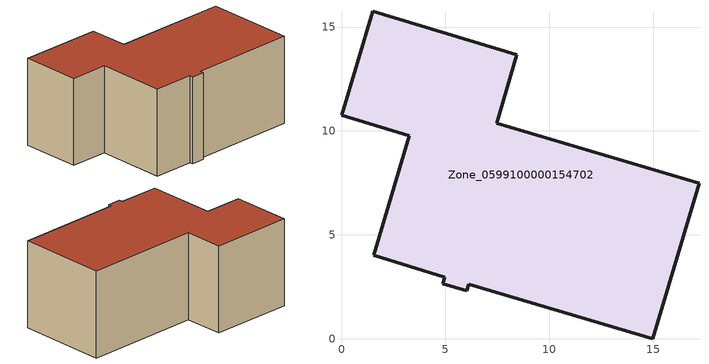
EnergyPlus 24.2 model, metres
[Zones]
Zone_0599100000154702
 floor ground (C_G): 8.44,13.66 7.47,10.36 17.21,7.48 14.99,0 6.12,2.62 6.02,2.31 4.88,2.65 4.98,2.96 1.55,4 3.26,9.77 0,10.74 1.51,15.76 z0
 wall outside (C_F): 8.44,13.66 1.51,15.76 0,10.74 3.26,9.77 1.55,4 4.98,2.96 4.88,2.65 6.02,2.31 6.12,2.62 14.99,0 17.21,7.48 7.47,10.36 8.44,13.66 z0:7.61
 roof outside (C_R): 7.47,10.36 8.44,13.66 1.51,15.76 0,10.74 3.26,9.77 1.55,4 4.98,2.96 4.88,2.65 6.02,2.31 6.12,2.62 14.99,0 17.21,7.48 z7.61
[BUILDING]
Pand.0599100000154702: North Axis=0; Terrain=City; Loads Convergence Tolerance Value=0.04; Temperature Convergence Tolerance Value=0.4; Solar Distribution=FullExterior; Maximum Number of Warmup Days=25; Minimum Number of Warmup Days=1
[Site:Location]
Rotterdam.The.Hague.AP_ZH_NLD Design_Conditions: Latitude=51.96; Longitude=4.45; Time Zone=1; Elevation=-4.5
[SITE:GROUNDTEMPERATURE:BUILDINGSURFACE]
18, 18, 18, 18, 18, 18, 18, 18, 18, 18, 18, 18
[MATERIAL] Thermal Absorptance=0.9; Solar Absorptance=0.7; Visible Absorptance=0.7
Name | Roughness | Thickness | Conductivity | Density | Specific Heat
G.D.1975-1991 | MediumSmooth | 0.15 | 0.288461 | 540 | 1210
F.D.1975-1991 | Rough | 0.3 | 0.230769 | 1920 | 840
R.D.1975-1991 | MediumRough | 0.2 | 0.153846 | 1500 | 1000
[CONSTRUCTION]
C_G: G.D.1975-1991
C_F: F.D.1975-1991
C_R: R.D.1975-1991
[ZONE]
Zone_0599100000154702: Type=1; Multiplier=1; Ceiling Height=Autocalculate; Volume=Autocalculate; Floor Area=autocalculate; Part of Total Floor Area=Yes
[ZONEINFILTRATION:DESIGNFLOWRATE]
Infil_Zone_0599100000154702: Zone or ZoneList or Space or SpaceList=Zone_0599100000154702; Schedule=AlwaysOn; Design Flow Rate Calculation Method=Flow/Area; Flow Rate per Floor Area=0.0042; Constant Term Coefficient=1; Temperature Term Coefficient=0; Velocity Term Coefficient=0; Velocity Squared Term Coefficient=0
[HVACTEMPLATE:ZONE:IDEALLOADSAIRSYSTEM]
Zone_0599100000154702: Maximum Heating Supply Air Temperature=50; Minimum Cooling Supply Air Temperature=13; Maximum Heating Supply Air Humidity Ratio=0.0156; Minimum Cooling Supply Air Humidity Ratio=0.0077; Heating Limit=NoLimit; Cooling Limit=NoLimit; Dehumidification Control Type=ConstantSensibleHeatRatio; Cooling Sensible Heat Ratio=0.7; Dehumidification Setpoint=60; Humidification Control Type=None; Humidification Setpoint=30; Outdoor Air Method=None; Outdoor Air Flow Rate per Person=0.00944; Outdoor Air Flow Rate per Zone Floor Area=0; Outdoor Air Flow Rate per Zone=0; Demand Controlled Ventilation Type=None; Outdoor Air Economizer Type=NoEconomizer; Heat Recovery Type=None; Sensible Heat Recovery Effectiveness=0.7; Latent Heat Recovery Effectiveness=0.65
[ZONECONTROL:THERMOSTAT]
ThermostatControl_Zone_0599100000154702: Zone or ZoneList=Zone_0599100000154702; Control Type Schedule=DualSetpointControlType; Control 1=Thermostat_Zone_0599100000154702; Temperature Difference Between Cutout And Setpoint=0
[THERMOSTATSETPOINT:DUALSETPOINT]
Thermostat_Zone_0599100000154702: Heating Setpoint Temperature Schedule=HeatingSetpoint_Zone_0599100000154702; Cooling Setpoint Temperature Schedule=CoolingSetpoint_Zone_0599100000154702
[SCHEDULE:COMPACT]
HeatingSetpoint_Zone_0599100000154702: Through: 12/31, For: AllDays, Until: 24:00, 21
CoolingSetpoint_Zone_0599100000154702: Through: 12/31, For: AllDays, Until: 24:00, 24
DualSetpointControlType: Through: 12/31, For: AllDays, Until: 24:00, 4
AlwaysOn: Through: 12/31, For: AllDays, Until: 24:00, 1
